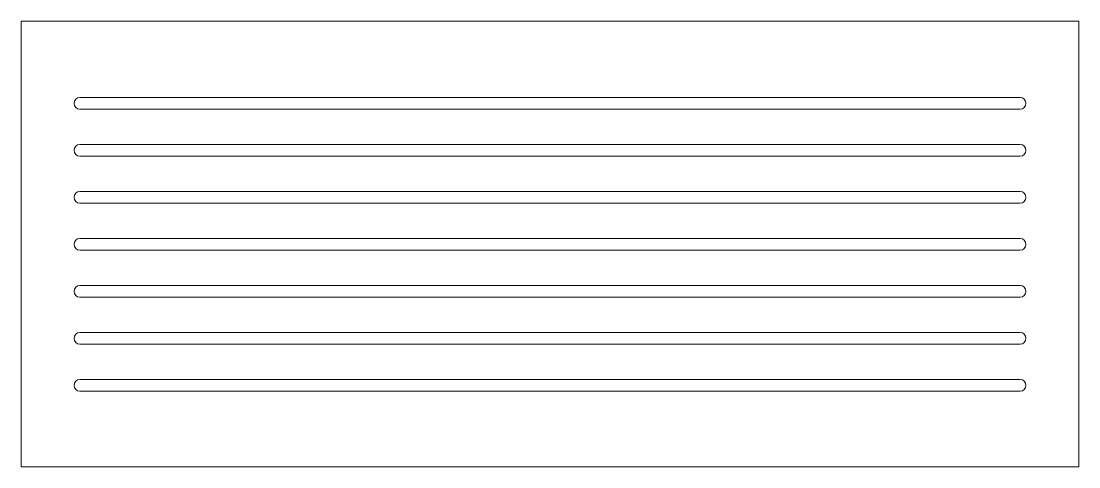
# Model space of a CAD drawing. Header units: millimetres. Extents: x -96 to 84, y -29 to 46.
import ezdxf

# ---------------------------------------------------------------- set-up
doc = ezdxf.new("R2010")
doc.units = ezdxf.units.MM

msp = doc.modelspace()

# ---------------------------------------------------------------- linework, layer by layer
at = {"color": 7, "linetype": 'Continuous', "lineweight": 15}
msp.add_lwpolyline([(-95.57, -29.47), (84.43, -29.47), (84.43, 46.4), (-95.57, 46.4)], close=True, dxfattribs=at)
for points in [[(74.43, 31.4, 1), (74.43, 33.4), (-85.57, 33.4, 1), (-85.57, 31.4)], [(74.43, 23.4, 1), (74.43, 25.4), (-85.57, 25.4, 1), (-85.57, 23.4)], [(74.43, 15.4, 1), (74.43, 17.4), (-85.57, 17.4, 1), (-85.57, 15.4)], [(74.43, 7.4, 1), (74.43, 9.4), (-85.57, 9.4, 1), (-85.57, 7.4)], [(74.43, -0.6, 1), (74.43, 1.4), (-85.57, 1.4, 1), (-85.57, -0.6)], [(74.43, -8.6, 1), (74.43, -6.6), (-85.57, -6.6, 1), (-85.57, -8.6)], [(74.43, -16.6, 1), (74.43, -14.6), (-85.57, -14.6, 1), (-85.57, -16.6)]]:
    msp.add_lwpolyline(points, format="xyb", close=True, dxfattribs=at)

doc.saveas('drawing.dxf')
